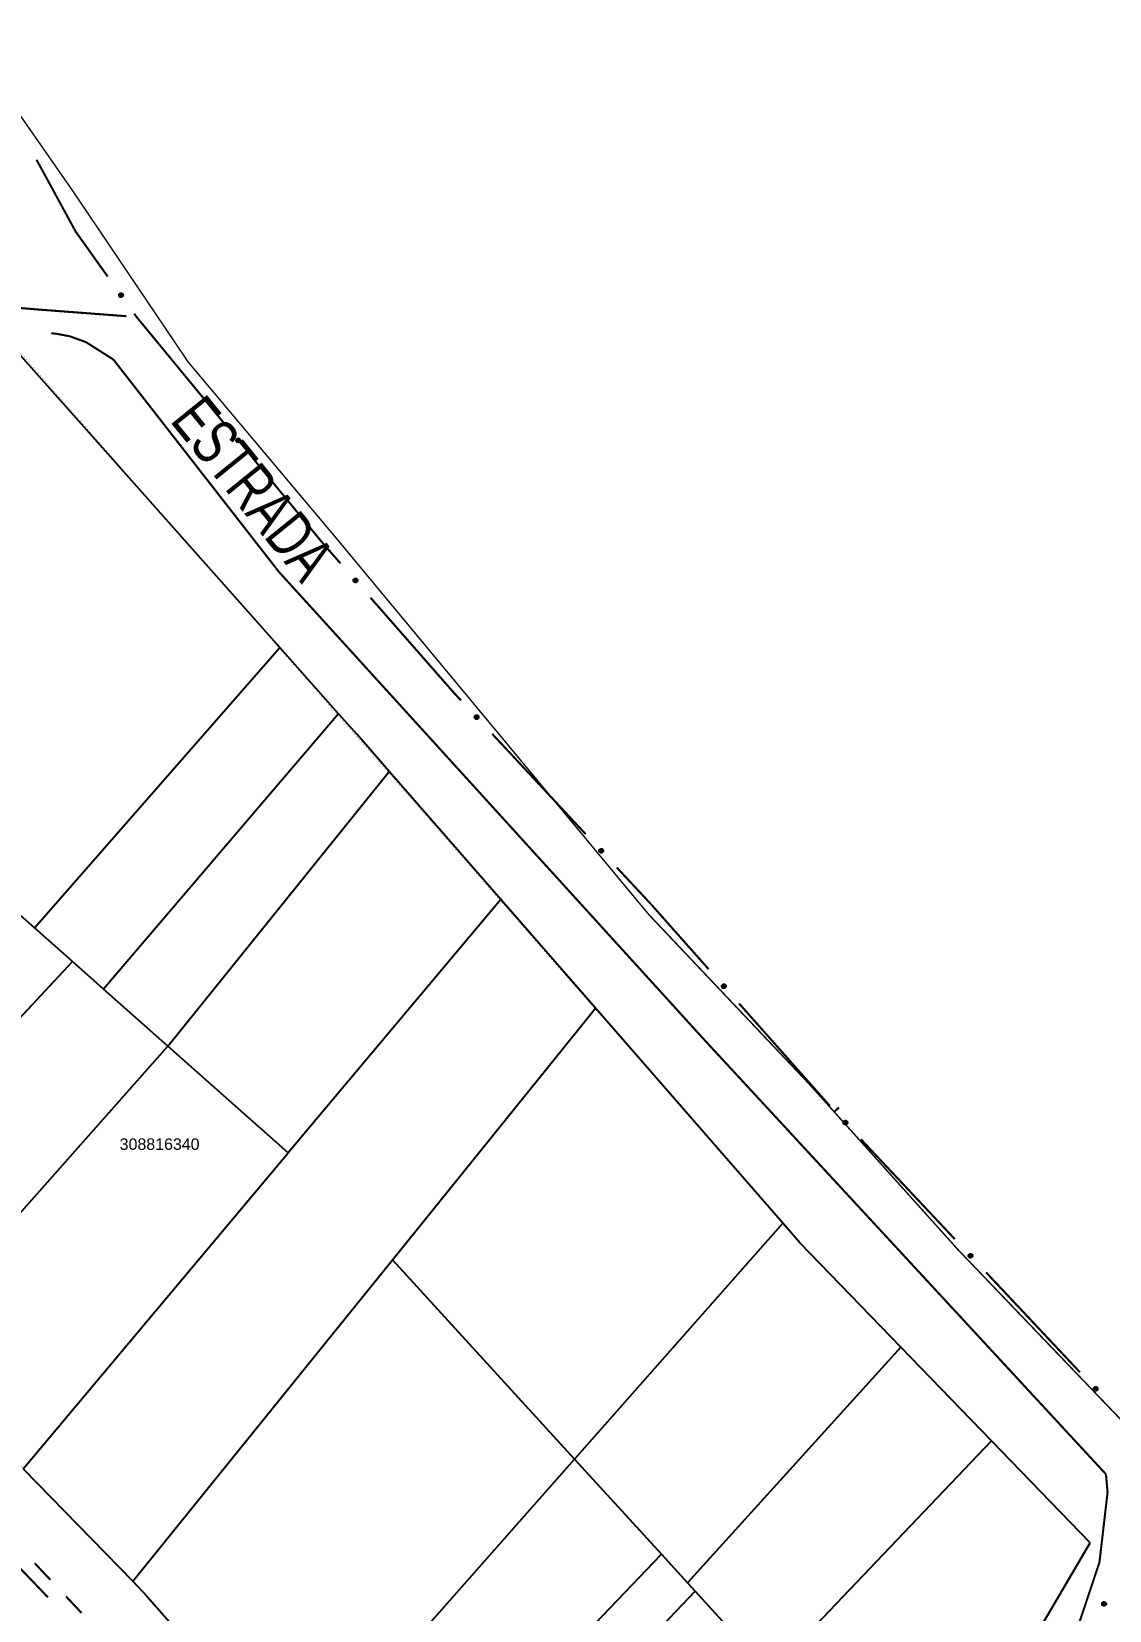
# Model space of a CAD drawing. Extents: x 201549 to 203722, y 4857623 to 4859778.
# Drawn here: x 202531.8 to 202626.1, y 4859512.6 to 4859650.9 of the extents above; entities that cross this region are included whole.
import ezdxf

# ---------------------------------------------------------------- set-up
doc = ezdxf.new("R2010")
doc.units = 0
doc.header["$LTSCALE"] = 1.5
doc.header["$MEASUREMENT"] = 0
for name, color, linetype in [('CD-MALHA-LOTES', 40, 'CONTINUOUS'), ('CD_TXT_QUADRA', 1, 'CONTINUOUS'), ('LM-LIM-SETOR-FISCAL', 7, 'CONTINUOUS'), ('RU-QUADRAS', 6, 'CONTINUOUS'), ('SV-EIXO-ROD-ESTR', 7, 'CONTINUOUS'), ('SV-EIXO-RUA-N-PAV', 6, 'CONTINUOUS'), ('SV-EIXO-RUA-PAV', 20, 'CONTINUOUS'), ('SV-EST-MUNIC-PAV', 20, 'CONTINUOUS'), ('SV-RUA-NAO-PAV-S-GUIA-C-GUIA', 7, 'CONTINUOUS'), ('SV-TXT-MUNIC-PAV', 20, 'CONTINUOUS')]:
    doc.layers.add(name, color=color, linetype=linetype)
doc.styles.add('ARIAL', font='ARIAL.TTF')
doc.styles.add('MONOTXT', font='ARIAL.TTF', dxfattribs={"height": 0.2})
doc.linetypes.add('Limite', pattern='A,20,-3,[130,ltypeshp.shx,S=6.35,R=0,X=0,Y=0],-3,20', length=46)

msp = doc.modelspace()

# ---------------------------------------------------------------- linework, layer by layer
at = {"layer": 'CD-MALHA-LOTES', "linetype": 'Continuous'}
for p, q in [((202553.49, 4859596.97), (202530.58, 4859622.78)), ((202532.03, 4859572.42), (202553.49, 4859596.97)), ((202558.65, 4859591.16), (202553.49, 4859596.97)), ((202558.65, 4859591.16), (202538.07, 4859567.06)), ((202560.26, 4859589.35), (202558.65, 4859591.16)), ((202563.09, 4859586.11), (202560.26, 4859589.35)), ((202543.71, 4859562.06), (202563.09, 4859586.11)), ((202572.84, 4859574.91), (202563.09, 4859586.11)), ((202525.21, 4859578.47), (202532.03, 4859572.42)), ((202572.84, 4859574.91), (202554.24, 4859552.72)), ((202581.14, 4859565.38), (202572.84, 4859574.91)), ((202535.34, 4859569.49), (202532.03, 4859572.42)), ((202512.07, 4859544.5), (202535.34, 4859569.49)), ((202538.07, 4859567.06), (202535.34, 4859569.49)), ((202543.71, 4859562.06), (202538.07, 4859567.06)), ((202563.36, 4859543.36), (202581.14, 4859565.38)), ((202597.54, 4859546.55), (202581.14, 4859565.38)), ((202520.49, 4859535.86), (202543.71, 4859562.06)), ((202554.24, 4859552.72), (202543.71, 4859562.06)), ((202531.03, 4859525.03), (202554.24, 4859552.72)), ((202597.54, 4859546.55), (202579.31, 4859525.9)), ((202599.05, 4859544.82), (202597.54, 4859546.55)), ((202607.88, 4859535.7), (202599.05, 4859544.82)), ((202540.62, 4859515.19), (202563.36, 4859543.36)), ((202579.31, 4859525.9), (202563.36, 4859543.36)), ((202607.88, 4859535.7), (202589.21, 4859515.05)), ((202615.82, 4859527.49), (202607.88, 4859535.7)), ((202596.43, 4859507.15), (202615.82, 4859527.49)), ((202624.46, 4859518.56), (202615.82, 4859527.49)), ((202555.25, 4859498.63), (202579.31, 4859525.9)), ((202579.31, 4859525.9), (202586.91, 4859517.57)), ((202531.03, 4859525.03), (202540.62, 4859515.19)), ((202561.71, 4859491.24), (202586.91, 4859517.57)), ((202586.91, 4859517.57), (202589.21, 4859515.05)), ((202610.64, 4859495.05), (202624.46, 4859518.56)), ((202540.62, 4859515.19), (202541.9, 4859513.87)), ((202589.21, 4859515.05), (202589.87, 4859514.33)), ((202541.9, 4859513.87), (202555.25, 4859498.63)), ((202589.87, 4859514.33), (202564.68, 4859487.86)), ((202589.87, 4859514.33), (202594.84, 4859508.89))]:
    msp.add_line(p, q, dxfattribs=at)
at = {"layer": 'LM-LIM-SETOR-FISCAL', "linetype": 'Limite', "ltscale": 0.1, "const_width": 0.13, "flags": 128}
msp.add_lwpolyline([(203690.260081, 4857945.070709), (203624.634323, 4857876.322086), (203597.483031, 4857858.402645), (203529.936951, 4857817.251163), (203477.865481, 4857798.204621), (203470.255508, 4857794.734503), (203461.352554, 4857793.163394), (203446.975153, 4857796.8587), (203434.268062, 4857794.37427), (203415.032253, 4857783.068658), (203402.126694, 4857778.711644), (203386.003618, 4857774.608536), (203366.6323, 4857771.115492), (203345.157893, 4857770.830854), (203324.568024, 4857761.841833), (203301.581821, 4857760.866899), (203281.417715, 4857748.511746), (203252.78859, 4857741.388472), (203232.306394, 4857736.754404), (203212.334562, 4857736.296293), (203164.13965, 4857735.679698), (203138.99187, 4857736.954266), (203129.680407, 4857738.01055), (203095.984474, 4857727.896851), (203076.140726, 4857727.494996), (203025.014879, 4857721.40905), (203013.097806, 4857722.309608), (202992.105773, 4857719.939497), (202979.44632, 4857721.489532), (202964.645261, 4857723.459119), (202953.753944, 4857723.719881), (202948.567743, 4857734.588869), (202940.56683, 4857731.445097), (202928.292667, 4857726.395284), (202921.586801, 4857725.262879), (202891.249062, 4857717.013101), (202861.035745, 4857717.951775), (202843.379163, 4857715.343702), (202826.226463, 4857711.657758), (202804.140432, 4857707.443751), (202790.771355, 4857705.517518), (202768.577753, 4857708.236936), (202742.152032, 4857707.156689), (202736.174828, 4857706.655519), (202713.938929, 4857709.927449), (202695.611231, 4857706.369079), (202673.258666, 4857705.478725), (202656.72527, 4857701.372747), (202629.28054, 4857702.0954), (202612.6653, 4857697.207584), (202591.913663, 4857697.17112), (202573.082963, 4857699.207561), (202562.981881, 4857701.348758), (202542.231335, 4857696.463209), (202527.692121, 4857697.497329), (202506.011184, 4857700.954059), (202495.762995, 4857701.67688), (202477.853417, 4857695.637221), (202451.601566, 4857695.14746), (202439.72292, 4857695.152163), (202414.832804, 4857702.264138), (202409.505623, 4857708.382417), (202404.550581, 4857702.764348), (202392.386131, 4857694.909473), (202374.402744, 4857694.375334), (202370.790504, 4857707.218853), (202367.880357, 4857708.81308), (202365.097896, 4857694.881213), (202346.982515, 4857685.19854), (202335.643949, 4857688.651167), (202326.525916, 4857697.119411), (202318.576754, 4857694.737974), (202307.818302, 4857689.468212), (202291.471974, 4857680.842357), (202275.589764, 4857677.708389), (202259.053519, 4857679.374097), (202243.073737, 4857672.961005), (202214.272961, 4857673.983007), (202196.235748, 4857671.160004), (202166.262371, 4857673.222085), (202137.067905, 4857668.508741), (202112.979693, 4857664.510834), (202063.331805, 4857653.140334), (202048.493217, 4857650.054933), (202035.091784, 4857651.969478), (202023.899221, 4857655.255238), (202010.52796, 4857651.884532), (201999.307441, 4857648.055643), (201981.197242, 4857645.667621), (201954.082742, 4857645.121141), (201945.697725, 4857640.894606), (201931.391917, 4857630.157612), (201908.026813, 4857622.950269), (201883.4729, 4857629.270611), (201877.508406, 4857642.469721), (201854.745798, 4857639.06854), (201839.350138, 4857636.086338), (201828.34266, 4857631.211106), (201818.072406, 4857630.661005), (201791.730674, 4857645.716636), (201783.325652, 4857653.738781), (201774.365733, 4857662.184936), (201765.573826, 4857663.836912), (201752.290529, 4857659.858284), (201735.04564, 4857660.887584), (201727.455562, 4857670.187429), (201720.531788, 4857683.341011), (201712.157613, 4857700.626833), (201694.727347, 4857720.897673), (201679.589184, 4857740.191677), (201657.32648, 4857767.233141), (201654.564139, 4857799.822595), (201653.168948, 4857816.601418), (201648.897983, 4857832.521318), (201641.426502, 4857850.868289), (201624.439538, 4857878.124504), (201609.705016, 4857904.118762), (201594.767048, 4857924.49684), (201579.688593, 4857946.624543), (201574.368593, 4857976.270242), (201571.408411, 4858003.505486), (201566.936517, 4858039.389321), (201564.764318, 4858078.72263), (201562.269694, 4858104.600839), (201551.757007, 4858133.952949), (201551.186373, 4858156.429924), (201549.119269, 4858170.401701), (201549.246745, 4858186.104627), (201554.678227, 4858203.249655), (201558.171305, 4858220.410541), (201560.177107, 4858236.514509), (201560.415055, 4858239.809246), (201559.788221, 4858242.511434), (201551.336892, 4858249.701553), (201552.157199, 4858261.553469), (201556.911984, 4858273.515997), (201560.097639, 4858284.875736), (201560.510399, 4858299.28515), (201557.624238, 4858311.705049), (201560.009833, 4858320.099542), (201561.981178, 4858326.691836), (201566.707313, 4858341.650918), (201582.546234, 4858358.27629), (201591.67817, 4858367.066748), (201615.096765, 4858382.768909), (201643.467678, 4858408.340795), (201662.426287, 4858428.461694), (201687.49864, 4858456.872452), (201695.711751, 4858480.503996), (201697.241213, 4858493.368461), (201708.122023, 4858512.454588), (201708.913728, 4858524.199447), (201718.579722, 4858544.463789), (201733.577492, 4858559.16074), (201748.497093, 4858572.745024), (201759.62483, 4858585.08596), (201772.517183, 4858599.8166), (201797.761054, 4858621.167174), (201813.769148, 4858629.66302), (201830.418521, 4858646.310562), (201849.011501, 4858664.504513), (201851.314022, 4858668.825445), (201857.549066, 4858681.544401), (201862.42871, 4858685.799557), (201865.966242, 4858689.749341), (201865.68234, 4858691.625443), (201857.763701, 4858695.442229), (201850.485155, 4858704.533181), (201847.54822, 4858723.831601), (201858.251257, 4858731.66627), (201858.92976, 4858736.348746), (201856.131935, 4858739.11135), (201855.153114, 4858759.016886), (201862.856619, 4858771.755825), (201872.56032, 4858788.598255), (201887.559021, 4858785.607288), (201894.924798, 4858786.689227), (201898.748315, 4858791.479933), (201901.748118, 4858797.019428), (201899.947285, 4858805.270061), (201902.159269, 4858816.15094), (201916.649053, 4858830.131738), (201922.681108, 4858839.197621), (201923.717945, 4858848.876055), (201927.12082, 4858860.1517), (201927.274817, 4858875.017476), (201925.508092, 4858896.764205), (201942.625428, 4858910.622255), (201947.555532, 4858919.314093), (201951.803836, 4858928.782451), (201954.266441, 4858935.163408), (201959.271015, 4858947.314055), (201964.479977, 4858959.592926), (201967.152407, 4858968.266465), (201964.55435, 4858976.487948), (201962.894294, 4858991.279376), (201964.900793, 4859004.827319), (201964.6517, 4859016.898797), (201965.696998, 4859030.808415), (201969.531889, 4859045.576569), (201975.75863, 4859052.20621), (201969.45004, 4859055.850905), (201965.009026, 4859070.898106), (201965.069362, 4859074.030336), (201963.476629, 4859075.991683), (201953.10009, 4859077.836379), (201942.441068, 4859084.073053), (201934.726475, 4859088.201758), (201918.16488, 4859094.012892), (201910.256895, 4859096.550971), (201893.421427, 4859107.28582), (201885.268901, 4859113.680363), (201864.45443, 4859121.529069), (201850.623658, 4859135.609088), (201846.963877, 4859146.620609), (201855.767516, 4859165.416404), (201875.347527, 4859164.308429), (201889.044993, 4859157.340855), (201904.349852, 4859149.80302), (201927.90161, 4859138.922585), (201938.715832, 4859134.958824), (201957.005609, 4859130.242277), (201977.026771, 4859120.820983), (201985.806231, 4859116.11566), (201991.168531, 4859121.52132), (201992.488353, 4859131.751117), (202001.404985, 4859144.188737), (202015.237277, 4859158.295848), (202027.695168, 4859169.318871), (202029.771608, 4859171.898113), (202033.776454, 4859179.091552), (202035.381378, 4859188.589823), (202041.175735, 4859202.289727), (202053.436878, 4859210.693244), (202063.459078, 4859216.99753), (202072.268869, 4859222.32438), (202115.036275, 4859252.473476), (202125.947129, 4859260.226968), (202138.444739, 4859271.495305), (202150.532591, 4859280.714854), (202161.391171, 4859291.368554), (202178.868205, 4859308.22401), (202191.586615, 4859321.29274), (202216.729868, 4859343.200113), (202238.66378, 4859364.13703), (202250.52502, 4859378.676083), (202258.974753, 4859394.377128), (202266.679718, 4859404.602088), (202275.065891, 4859412.387653), (202302.264215, 4859448.149551), (202318.584229, 4859468.798856), (202327.347328, 4859478.500068), (202334.691915, 4859489.468295), (202339.506578, 4859500.644952), (202345.514817, 4859507.599166), (202371.864321, 4859545.024292), (202393.198162, 4859572.010698), (202405.581673, 4859587.830346), (202410.327797, 4859597.458197), (202419.27763, 4859633.664342), (202416.989486, 4859654.974178), (202411.731424, 4859697.413521), (202412.757426, 4859719.590937), (202436.124438, 4859738.613146), (202462.873067, 4859753.35892), (202485.340162, 4859765.605573), (202495.831881, 4859771.875287), (202497.599834, 4859778.209393), (202518.345276, 4859756.508353), (202515.743454, 4859740.717238), (202514.723698, 4859716.086214), (202516.920095, 4859683.767801), (202522.647194, 4859658.696813), (202527.07528, 4859650.692195), (202529.970568, 4859644.731309), (202535.420521, 4859636.897001), (202545.468872, 4859621.994786), (202558.357019, 4859606.657609), (202585.8358, 4859573.559083), (202599.806104, 4859558.80064), (202612.899885, 4859544.220382), (202638.909787, 4859517.064978), (202649.659036, 4859507.002602), (202668.16042, 4859487.524508), (202676.088824, 4859478.493485), (202694.285339, 4859460.440182), (202710.86304, 4859442.826375), (202712.459386, 4859440.945228), (202729.879978, 4859422.216603), (202741.931615, 4859409.354739), (202746.608706, 4859404.490444), (202753.347688, 4859397.029427), (202761.114193, 4859388.430797), (202780.521657, 4859366.71292), (202787.470106, 4859359.175299), (202792.305962, 4859354.009726), (202805.952922, 4859338.966966), (202827.483001, 4859315.28388), (202860.2174, 4859279.107138), (202891.663582, 4859248.038398), (202903.615874, 4859235.095065), (202918.084292, 4859218.768396), (202940.542465, 4859195.291329), (202956.34755, 4859178.52201), (202968.266176, 4859165.295182), (202978.719379, 4859155.296466), (202993.717452, 4859134.390061), (203000.802797, 4859124.358547), (203012.351422, 4859108.484298), (203027.622616, 4859089.716281), (203037.680048, 4859069.601416), (203043.700341, 4859058.903498), (203054.3, 4859060.91), (203065.69, 4859063.18), (203071.14, 4859057.81), (203074.16, 4859054.84), (203084.88, 4859044.28), (203097.92, 4859031.43), (203104.75, 4859024.55), (203111.15, 4859018.12), (203119.81, 4859009.41), (203127.17, 4859002), (203135.63, 4858993.48), (203144.95, 4858984.1), (203153.42, 4858975.59), (203163.08, 4858965.86), (203173.19, 4858955.69), (203182.56, 4858946.25), (203191.76, 4858937.01), (203198.08, 4858930.3), (203204.43, 4858923.55), (203216.13, 4858910.9), (203222.97, 4858903.52), (203233.78, 4858891.83), (203245.73, 4858878.91), (203264.33, 4858858.8), (203273.98, 4858848.42), (203284.55, 4858837.04), (203303.21, 4858816.97), (203311.9, 4858807.61), (203329.84, 4858788.31), (203337.74, 4858779.49), (203353.23, 4858762.39), (203359.11, 4858755.91), (203364.48, 4858749.97), (203370.86, 4858742.93), (203380.58, 4858732.21), (203389.39, 4858722.58), (203398.64, 4858712.48), (203405.71, 4858704.76), (203410.16, 4858699.89), (203415.55, 4858694), (203420.33, 4858688.78), (203441.21, 4858665.98), (203450.56, 4858656.22), (203473.18, 4858631.13), (203477.89, 4858625.9), (203722.237123, 4858356.395713), (203690.000636, 4858326.668344), (203710.985762, 4858303.396246), (203696.285447, 4858225.222295), (203632.07909, 4858167.69374), (203616.580022, 4858183.192808), (203573.182632, 4858142.895231)], close=True, dxfattribs=at)
at = {"layer": 'RU-QUADRAS', "linetype": 'Continuous'}
msp.add_lwpolyline([(202476.88, 4859579.24, 0.01, 0.01, 0), (202501.98, 4859625.44, 0.01, 0.01, 0), (202530.68, 4859622.94, 0.01, 0.01, 0), (202599.05, 4859544.82, 0.01, 0.01, 0), (202624.46, 4859518.56, 0.01, 0.01, -0.0076445427), (202589.35, 4859459.91, 0.01, 0.01, 0), (202541.9, 4859513.87, 0.01, 0.01, 0.0111592942)], format="xyseb", close=True, dxfattribs=at)
at = {"layer": 'SV-EIXO-ROD-ESTR', "const_width": 0.18}
for points in [[(202540.96, 4859625.93), (202548.585711, 4859616.664552)], [(202551.127614, 4859613.576069), (202556.846898, 4859606.626983)], [(202556.846898, 4859606.626983), (202557.33, 4859606.04)], [(202557.33, 4859606.04), (202558.805998, 4859604.355352)], [(202561.44197, 4859601.346756), (202568.690893, 4859593.073116)], [(202568.690893, 4859593.073116), (202568.79, 4859592.96)], [(202568.79, 4859592.96), (202569.36938, 4859592.338587)], [(202572.09713, 4859589.412945), (202580.280379, 4859580.636018)], [(202583.008128, 4859577.710376), (202585.735878, 4859574.784734)], [(202585.735878, 4859574.784734), (202586.02, 4859574.48)], [(202586.02, 4859574.48), (202591.05014, 4859568.80505)], [(202593.703391, 4859565.811681), (202601.663144, 4859556.831574)], [(202604.388573, 4859553.904082), (202612.606375, 4859545.159499)], [(202615.345642, 4859542.244638), (202623.563443, 4859533.500054)]]:
    msp.add_lwpolyline(points, dxfattribs=at)
at = {"layer": 'SV-EIXO-ROD-ESTR'}
for points in [[(202549.850353, 4859615.301202), (202549.899094, 4859615.297167), (202549.94016, 4859615.283732), (202549.971186, 4859615.262668), (202549.993749, 4859615.236905), (202550.013864, 4859615.207949), (202550.027702, 4859615.174281), (202550.034785, 4859615.133511), (202550.03108, 4859615.084588), (202550.014552, 4859615.043425), (202549.995528, 4859615.011903), (202549.970019, 4859614.986828), (202549.941563, 4859614.967759), (202549.906115, 4859614.954541), (202549.864728, 4859614.947767), (202549.815624, 4859614.952683), (202549.775455, 4859614.966131), (202549.74598, 4859614.987293), (202549.720935, 4859615.013097), (202549.700754, 4859615.042905), (202549.68736, 4859615.076033), (202549.680615, 4859615.117715), (202549.686109, 4859615.166116), (202549.699064, 4859615.206333), (202549.719807, 4859615.236097), (202549.745766, 4859615.260183), (202549.774564, 4859615.280711), (202549.807829, 4859615.296031), (202549.850353, 4859615.301202)], [(202560.112097, 4859603.031666), (202560.16094, 4859603.029136), (202560.202401, 4859603.016974), (202560.234061, 4859602.996877), (202560.257409, 4859602.971823), (202560.278407, 4859602.943501), (202560.293278, 4859602.910276), (202560.301614, 4859602.869744), (202560.29942, 4859602.82073), (202560.28417, 4859602.779076), (202560.266128, 4859602.746982), (202560.241405, 4859602.721133), (202560.21355, 4859602.701195), (202560.178527, 4859602.68689), (202560.137369, 4859602.678842), (202560.088137, 4859602.682241), (202560.047572, 4859602.694443), (202560.017458, 4859602.714686), (202559.991629, 4859602.739705), (202559.970538, 4859602.768877), (202559.956128, 4859602.801575), (202559.9481, 4859602.843029), (202559.952099, 4859602.891577), (202559.963807, 4859602.932175), (202559.983621, 4859602.962565), (202560.008826, 4859602.987439), (202560.036976, 4859603.008846), (202560.069753, 4859603.025185), (202560.112097, 4859603.031666)], [(202570.715788, 4859591.055923), (202570.764686, 4859591.054905), (202570.806503, 4859591.044031), (202570.83877, 4859591.024923), (202570.862881, 4859591.000603), (202570.884745, 4859590.972944), (202570.900636, 4859590.940195), (202570.910222, 4859590.89994), (202570.909545, 4859590.850881), (202570.89559, 4859590.808776), (202570.878549, 4859590.776139), (202570.854637, 4859590.749538), (202570.827412, 4859590.728748), (202570.792848, 4859590.713366), (202570.751959, 4859590.70405), (202570.702645, 4859590.705925), (202570.661722, 4859590.716867), (202570.630997, 4859590.736168), (202570.604406, 4859590.760377), (202570.582423, 4859590.788882), (202570.567009, 4859590.82112), (202570.557703, 4859590.862306), (202570.560198, 4859590.910954), (202570.570646, 4859590.951894), (202570.589511, 4859590.982882), (202570.613934, 4859591.008525), (202570.641409, 4859591.030791), (202570.673664, 4859591.048136), (202570.715788, 4859591.055923)], [(202581.626787, 4859579.353355), (202581.675684, 4859579.352337), (202581.717501, 4859579.341463), (202581.749769, 4859579.322354), (202581.773879, 4859579.298034), (202581.795743, 4859579.270375), (202581.811635, 4859579.237626), (202581.821221, 4859579.197371), (202581.820543, 4859579.148313), (202581.806589, 4859579.106207), (202581.789548, 4859579.073571), (202581.765636, 4859579.046969), (202581.738411, 4859579.02618), (202581.703847, 4859579.010798), (202581.662957, 4859579.001482), (202581.613644, 4859579.003356), (202581.57272, 4859579.014298), (202581.541996, 4859579.0336), (202581.515405, 4859579.057809), (202581.493421, 4859579.086314), (202581.478008, 4859579.118551), (202581.468702, 4859579.159737), (202581.471197, 4859579.208385), (202581.481644, 4859579.249326), (202581.500509, 4859579.280314), (202581.524933, 4859579.305956), (202581.552408, 4859579.328223), (202581.584663, 4859579.345568), (202581.626787, 4859579.353355)], [(202592.363838, 4859567.488906), (202592.412695, 4859567.486657), (202592.454225, 4859567.474734), (202592.486001, 4859567.45482), (202592.509492, 4859567.429901), (202592.530653, 4859567.4017), (202592.545715, 4859567.368561), (202592.554285, 4859567.328078), (202592.552373, 4859567.279052), (202592.537363, 4859567.237311), (202592.519506, 4859567.205114), (202592.494932, 4859567.179123), (202592.467193, 4859567.159025), (202592.432252, 4859567.144518), (202592.391141, 4859567.136234), (202592.341891, 4859567.139349), (202592.301256, 4859567.151317), (202592.271026, 4859567.171386), (202592.245053, 4859567.196257), (202592.223794, 4859567.225306), (202592.209197, 4859567.257921), (202592.200931, 4859567.299328), (202592.204649, 4859567.347898), (202592.216124, 4859567.388563), (202592.235763, 4859567.419066), (202592.260824, 4859567.444086), (202592.28885, 4859567.465654), (202592.321532, 4859567.482181), (202592.363838, 4859567.488906)], [(202603.000762, 4859555.5416), (202603.049664, 4859555.540775), (202603.091523, 4859555.530066), (202603.123865, 4859555.511085), (202603.148072, 4859555.48686), (202603.170045, 4859555.459288), (202603.186065, 4859555.426601), (202603.19581, 4859555.386384), (202603.195326, 4859555.337324), (202603.181538, 4859555.295164), (202603.164626, 4859555.26246), (202603.140819, 4859555.235765), (202603.113676, 4859555.214868), (202603.079173, 4859555.19935), (202603.03832, 4859555.189872), (202602.989, 4859555.191552), (202602.948034, 4859555.202333), (202602.917233, 4859555.221513), (202602.890547, 4859555.245617), (202602.868451, 4859555.274035), (202602.85291, 4859555.306211), (202602.843442, 4859555.347361), (202602.845746, 4859555.396018), (202602.856031, 4859555.436999), (202602.874774, 4859555.468061), (202602.899096, 4859555.4938), (202602.926483, 4859555.516175), (202602.95867, 4859555.533647), (202603.000762, 4859555.5416)], [(202613.957831, 4859543.882155), (202614.006732, 4859543.88133), (202614.048592, 4859543.870621), (202614.080934, 4859543.85164), (202614.10514, 4859543.827415), (202614.127113, 4859543.799843), (202614.143134, 4859543.767157), (202614.152878, 4859543.72694), (202614.152395, 4859543.677879), (202614.138606, 4859543.635719), (202614.121694, 4859543.603015), (202614.097887, 4859543.57632), (202614.070744, 4859543.555423), (202614.036241, 4859543.539905), (202613.995389, 4859543.530427), (202613.946068, 4859543.532108), (202613.905102, 4859543.542888), (202613.874301, 4859543.562068), (202613.847615, 4859543.586172), (202613.82552, 4859543.61459), (202613.809979, 4859543.646767), (202613.800511, 4859543.687916), (202613.802814, 4859543.736573), (202613.8131, 4859543.777555), (202613.831843, 4859543.808617), (202613.856164, 4859543.834355), (202613.883551, 4859543.85673), (202613.915738, 4859543.874202), (202613.957831, 4859543.882155)], [(202624.914899, 4859532.222711), (202624.963801, 4859532.221885), (202625.00566, 4859532.211176), (202625.038002, 4859532.192196), (202625.062209, 4859532.167971), (202625.084182, 4859532.140398), (202625.100202, 4859532.107712), (202625.109947, 4859532.067495), (202625.109463, 4859532.018434), (202625.095674, 4859531.976274), (202625.078762, 4859531.943571), (202625.054956, 4859531.916875), (202625.027813, 4859531.895978), (202624.99331, 4859531.88046), (202624.952457, 4859531.870983), (202624.903137, 4859531.872663), (202624.862171, 4859531.883443), (202624.83137, 4859531.902624), (202624.804684, 4859531.926728), (202624.782588, 4859531.955146), (202624.767047, 4859531.987322), (202624.757579, 4859532.028471), (202624.759883, 4859532.077129), (202624.770168, 4859532.11811), (202624.788911, 4859532.149172), (202624.813233, 4859532.174911), (202624.84062, 4859532.197286), (202624.872807, 4859532.214757), (202624.914899, 4859532.222711)]]:
    msp.add_lwpolyline(points, close=True, dxfattribs=at)
for points in [[(202549.680615, 4859615.117715), (202549.864728, 4859614.947767)], [(202549.686109, 4859615.166116), (202549.906115, 4859614.954541)], [(202549.686983, 4859615.139923), (202549.883092, 4859614.953179)], [(202549.68736, 4859615.076033), (202549.815624, 4859614.952683)], [(202549.689324, 4859615.094134), (202549.834888, 4859614.95592)], [(202549.693192, 4859615.183913), (202549.920023, 4859614.964135)], [(202549.697305, 4859615.056522), (202549.791085, 4859614.96405)], [(202549.699064, 4859615.206333), (202549.941563, 4859614.967759)], [(202549.700754, 4859615.042905), (202549.775455, 4859614.966131)], [(202549.711047, 4859615.218047), (202549.953486, 4859614.979305)], [(202549.719807, 4859615.236097), (202549.970019, 4859614.986828)], [(202549.734104, 4859615.24586), (202549.979639, 4859614.999063)], [(202549.745766, 4859615.260183), (202549.995528, 4859615.011903)], [(202549.763418, 4859615.268219), (202550.003256, 4859615.032638)], [(202549.774564, 4859615.280711), (202550.014552, 4859615.043425)], [(202549.794093, 4859615.284629), (202550.020243, 4859615.067826)], [(202549.807829, 4859615.296031), (202550.03108, 4859615.084588)], [(202549.828236, 4859615.296825), (202550.02924, 4859615.110575)], [(202549.850353, 4859615.301202), (202550.034785, 4859615.133511)], [(202549.876813, 4859615.297925), (202550.026219, 4859615.159339)], [(202549.899094, 4859615.297167), (202550.027702, 4859615.174281)], [(202549.922537, 4859615.289609), (202550.014396, 4859615.197324)], [(202549.94016, 4859615.283732), (202550.013864, 4859615.207949)], [(202559.9481, 4859602.843029), (202560.137369, 4859602.678842)], [(202559.952099, 4859602.891577), (202560.178527, 4859602.68689)], [(202559.953781, 4859602.865423), (202560.155557, 4859602.684818)], [(202559.956128, 4859602.801575), (202560.088137, 4859602.682241)], [(202559.957533, 4859602.819728), (202560.107291, 4859602.686071)], [(202559.95863, 4859602.909583), (202560.192133, 4859602.696908)], [(202559.963807, 4859602.932175), (202560.21355, 4859602.701195)], [(202559.966671, 4859602.78238), (202560.063258, 4859602.692845)], [(202559.970538, 4859602.768877), (202560.047572, 4859602.694443)], [(202559.975423, 4859602.944252), (202560.225112, 4859602.713104)], [(202559.983621, 4859602.962565), (202560.241405, 4859602.721133)], [(202559.997611, 4859602.972764), (202560.250642, 4859602.733658)], [(202560.008826, 4859602.987439), (202560.266128, 4859602.746982)], [(202560.026221, 4859602.996016), (202560.273212, 4859602.767946)], [(202560.036976, 4859603.008846), (202560.28417, 4859602.779076)], [(202560.056375, 4859603.013365), (202560.289106, 4859602.803641)], [(202560.069753, 4859603.025185), (202560.29942, 4859602.82073)], [(202560.090126, 4859603.026608), (202560.29678, 4859602.846648)], [(202560.112097, 4859603.031666), (202560.301614, 4859602.869744)], [(202560.138646, 4859603.029207), (202560.292256, 4859602.895295)], [(202560.16094, 4859603.029136), (202560.293278, 4859602.910276)], [(202560.184605, 4859603.022305), (202560.279267, 4859602.932897)], [(202560.202401, 4859603.016974), (202560.278407, 4859602.943501)], [(202570.557703, 4859590.862306), (202570.751959, 4859590.70405)], [(202570.560198, 4859590.910954), (202570.792848, 4859590.713366)], [(202570.562688, 4859590.884865), (202570.769953, 4859590.710586)], [(202570.566169, 4859590.929154), (202570.806137, 4859590.723801)], [(202570.567009, 4859590.82112), (202570.702645, 4859590.705925)], [(202570.567852, 4859590.839307), (202570.721672, 4859590.710345)], [(202570.570646, 4859590.951894), (202570.827412, 4859590.728748)], [(202570.57814, 4859590.80226), (202570.67745, 4859590.715755)], [(202570.581882, 4859590.964325), (202570.8386, 4859590.741008)], [(202570.582423, 4859590.788882), (202570.661722, 4859590.716867)], [(202570.589511, 4859590.982882), (202570.854637, 4859590.749538)], [(202570.603178, 4859590.993509), (202570.863483, 4859590.762343)], [(202570.613934, 4859591.008525), (202570.878549, 4859590.776139)], [(202570.631056, 4859591.017635), (202570.884981, 4859590.797312)], [(202570.641409, 4859591.030791), (202570.89559, 4859590.808776)], [(202570.660659, 4859591.035908), (202570.899764, 4859590.833482)], [(202570.673664, 4859591.048136), (202570.909545, 4859590.850881)], [(202570.693984, 4859591.050189), (202570.906104, 4859590.876705)], [(202570.715788, 4859591.055923), (202570.910222, 4859590.89994)], [(202570.7424, 4859591.054286), (202570.900078, 4859590.925189)], [(202570.764686, 4859591.054905), (202570.900636, 4859590.940195)], [(202570.78855, 4859591.048809), (202570.885932, 4859590.962371)], [(202570.806503, 4859591.044031), (202570.884745, 4859590.972944)], [(202581.468702, 4859579.159737), (202581.662957, 4859579.001482)], [(202581.471197, 4859579.208385), (202581.703847, 4859579.010798)], [(202581.473687, 4859579.182296), (202581.680952, 4859579.008017)], [(202581.477168, 4859579.226585), (202581.717136, 4859579.021233)], [(202581.478008, 4859579.118551), (202581.613644, 4859579.003356)], [(202581.47885, 4859579.136739), (202581.63267, 4859579.007776)], [(202581.481644, 4859579.249326), (202581.738411, 4859579.02618)], [(202581.489139, 4859579.099692), (202581.588449, 4859579.013186)], [(202581.492881, 4859579.261757), (202581.749598, 4859579.03844)], [(202581.493421, 4859579.086314), (202581.57272, 4859579.014298)], [(202581.500509, 4859579.280314), (202581.765636, 4859579.046969)], [(202581.514177, 4859579.29094), (202581.774481, 4859579.059774)], [(202581.524933, 4859579.305956), (202581.789548, 4859579.073571)], [(202581.542054, 4859579.315066), (202581.79598, 4859579.094744)], [(202581.552408, 4859579.328223), (202581.806589, 4859579.106207)], [(202581.571658, 4859579.333339), (202581.810763, 4859579.130913)], [(202581.584663, 4859579.345568), (202581.820543, 4859579.148313)], [(202581.604983, 4859579.34762), (202581.817103, 4859579.174137)], [(202581.626787, 4859579.353355), (202581.821221, 4859579.197371)], [(202581.653399, 4859579.351718), (202581.811076, 4859579.22262)], [(202581.675684, 4859579.352337), (202581.811635, 4859579.237626)], [(202581.699549, 4859579.346241), (202581.796931, 4859579.259803)], [(202581.717501, 4859579.341463), (202581.795743, 4859579.270375)], [(202592.200931, 4859567.299328), (202592.391141, 4859567.136234)], [(202592.204649, 4859567.347898), (202592.432252, 4859567.144518)], [(202592.206482, 4859567.321755), (202592.409295, 4859567.142314)], [(202592.209197, 4859567.257921), (202592.341891, 4859567.139349)], [(202592.210497, 4859567.276082), (202592.361023, 4859567.143289)], [(202592.211077, 4859567.365942), (202592.4458, 4859567.154615)], [(202592.216124, 4859567.388563), (202592.467193, 4859567.159025)], [(202592.21985, 4859567.238787), (202592.316951, 4859567.14981)], [(202592.223794, 4859567.225306), (202592.301256, 4859567.151317)], [(202592.22767, 4859567.400707), (202592.478685, 4859567.171)], [(202592.235763, 4859567.419066), (202592.494932, 4859567.179123)], [(202592.249694, 4859567.429345), (202592.504097, 4859567.191701)], [(202592.260824, 4859567.444086), (202592.519506, 4859567.205114)], [(202592.278169, 4859567.452762), (202592.526469, 4859567.226118)], [(202592.28885, 4859567.465654), (202592.537363, 4859567.237311)], [(202592.308223, 4859567.470284), (202592.542157, 4859567.261904)], [(202592.321532, 4859567.482181), (202592.552373, 4859567.279052)], [(202592.341897, 4859567.483722), (202592.549584, 4859567.304955)], [(202592.363838, 4859567.488906), (202592.554285, 4859567.328078)], [(202592.390401, 4859567.4866), (202592.544779, 4859567.353575)], [(202592.412695, 4859567.486657), (202592.545715, 4859567.368561)], [(202592.436399, 4859567.479963), (202592.531574, 4859567.391101)], [(202592.454225, 4859567.474734), (202592.530653, 4859567.4017)], [(202602.843442, 4859555.347361), (202603.03832, 4859555.189872)], [(202602.845746, 4859555.396018), (202603.079173, 4859555.19935)], [(202602.848338, 4859555.369939), (202603.056289, 4859555.196479)], [(202602.851645, 4859555.414241), (202603.092421, 4859555.209837)], [(202602.85291, 4859555.306211), (202602.989, 4859555.191552)], [(202602.853681, 4859555.324402), (202603.008009, 4859555.196048)], [(202602.856031, 4859555.436999), (202603.113676, 4859555.214868)], [(202602.864116, 4859555.287396), (202602.963766, 4859555.201283)], [(202602.867219, 4859555.449475), (202603.124815, 4859555.227172)], [(202602.868451, 4859555.274035), (202602.948034, 4859555.202333)], [(202602.874774, 4859555.468061), (202603.140819, 4859555.235765)], [(202602.8884, 4859555.478742), (202603.149614, 4859555.248604)], [(202602.899096, 4859555.4938), (202603.164626, 4859555.26246)], [(202602.916182, 4859555.502978), (202603.170974, 4859555.283658)], [(202602.926483, 4859555.516175), (202603.181538, 4859555.295164)], [(202602.945712, 4859555.521367), (202603.185614, 4859555.319886)], [(202602.95867, 4859555.533647), (202603.195326, 4859555.337324)], [(202602.978981, 4859555.535779), (202603.191784, 4859555.363134)], [(202603.000762, 4859555.5416), (202603.19581, 4859555.386384)], [(202603.027381, 4859555.540068), (202603.185566, 4859555.411594)], [(202603.049664, 4859555.540775), (202603.186065, 4859555.426601)], [(202603.073552, 4859555.534773), (202603.171274, 4859555.44872)], [(202603.091523, 4859555.530066), (202603.170045, 4859555.459288)], [(202613.800511, 4859543.687916), (202613.995389, 4859543.530427)], [(202613.802814, 4859543.736573), (202614.036241, 4859543.539905)], [(202613.805407, 4859543.710494), (202614.013357, 4859543.537034)], [(202613.808713, 4859543.754796), (202614.049489, 4859543.550392)], [(202613.809979, 4859543.646767), (202613.946068, 4859543.532108)], [(202613.81075, 4859543.664958), (202613.965077, 4859543.536603)], [(202613.8131, 4859543.777555), (202614.070744, 4859543.555423)], [(202613.821184, 4859543.627951), (202613.920835, 4859543.541838)], [(202613.824287, 4859543.79003), (202614.081883, 4859543.567727)], [(202613.82552, 4859543.61459), (202613.905102, 4859543.542888)], [(202613.831843, 4859543.808617), (202614.097887, 4859543.57632)], [(202613.845468, 4859543.819297), (202614.106682, 4859543.58916)], [(202613.856164, 4859543.834355), (202614.121694, 4859543.603015)], [(202613.87325, 4859543.843533), (202614.128043, 4859543.624213)], [(202613.883551, 4859543.85673), (202614.138606, 4859543.635719)], [(202613.902781, 4859543.861923), (202614.142682, 4859543.660441)], [(202613.915738, 4859543.874202), (202614.152395, 4859543.677879)], [(202613.93605, 4859543.876335), (202614.148852, 4859543.703689)], [(202613.957831, 4859543.882155), (202614.152878, 4859543.72694)], [(202613.984449, 4859543.880623), (202614.142635, 4859543.752149)], [(202614.006732, 4859543.88133), (202614.143134, 4859543.767157)], [(202614.030621, 4859543.875328), (202614.128342, 4859543.789275)], [(202614.048592, 4859543.870621), (202614.127113, 4859543.799843)], [(202624.757579, 4859532.028471), (202624.952457, 4859531.870983)], [(202624.759883, 4859532.077129), (202624.99331, 4859531.88046)], [(202624.762475, 4859532.051049), (202624.970426, 4859531.877589)], [(202624.765782, 4859532.095352), (202625.006558, 4859531.890947)], [(202624.767047, 4859531.987322), (202624.903137, 4859531.872663)], [(202624.767818, 4859532.005513), (202624.922146, 4859531.877158)], [(202624.770168, 4859532.11811), (202625.027813, 4859531.895978)], [(202624.778253, 4859531.968506), (202624.877903, 4859531.882394)], [(202624.781356, 4859532.130585), (202625.038952, 4859531.908283)], [(202624.782588, 4859531.955146), (202624.862171, 4859531.883443)], [(202624.788911, 4859532.149172), (202625.054956, 4859531.916875)], [(202624.802537, 4859532.159853), (202625.063751, 4859531.929715)], [(202624.813233, 4859532.174911), (202625.078762, 4859531.943571)], [(202624.830318, 4859532.184088), (202625.085111, 4859531.964769)], [(202624.84062, 4859532.197286), (202625.095674, 4859531.976274)], [(202624.859849, 4859532.202478), (202625.099751, 4859532.000997)], [(202624.872807, 4859532.214757), (202625.109463, 4859532.018434)], [(202624.893118, 4859532.21689), (202625.105921, 4859532.044245)], [(202624.914899, 4859532.222711), (202625.109947, 4859532.067495)], [(202624.941518, 4859532.221179), (202625.099703, 4859532.092704)], [(202624.963801, 4859532.221885), (202625.100202, 4859532.107712)], [(202624.987689, 4859532.215884), (202625.085411, 4859532.129831)], [(202625.00566, 4859532.211176), (202625.084182, 4859532.140398)]]:
    msp.add_lwpolyline(points, dxfattribs=at)
at = {"layer": 'SV-EIXO-RUA-N-PAV', "const_width": 0.18}
for points in [[(202528.098571, 4859626.938313), (202532.084633, 4859626.604677)], [(202532.084633, 4859626.604677), (202532.26, 4859626.59)], [(202532.26, 4859626.59), (202540.061603, 4859625.998153)], [(202602.463856, 4859556.704887), (202602.09, 4859556.35)], [(202527.36, 4859519.88), (202533.198189, 4859513.792357)]]:
    msp.add_lwpolyline(points, dxfattribs=at)
at = {"layer": 'SV-EIXO-RUA-N-PAV'}
msp.add_lwpolyline([(202625.81588, 4859513.314344), (202625.837741, 4859513.270593), (202625.847583, 4859513.228521), (202625.845693, 4859513.191068), (202625.835392, 4859513.158408), (202625.82109, 4859513.126182), (202625.799503, 4859513.096873), (202625.768338, 4859513.06965), (202625.724604, 4859513.047412), (202625.680843, 4859513.040162), (202625.644025, 4859513.040052), (202625.609351, 4859513.048832), (202625.578277, 4859513.063249), (202625.548574, 4859513.08668), (202625.521294, 4859513.118532), (202625.499998, 4859513.163049), (202625.490632, 4859513.204362), (202625.493412, 4859513.24054), (202625.50246, 4859513.275343), (202625.517455, 4859513.308069), (202625.538811, 4859513.336717), (202625.570931, 4859513.364126), (202625.615148, 4859513.384563), (202625.656245, 4859513.394375), (202625.692453, 4859513.392104), (202625.726517, 4859513.382425), (202625.759014, 4859513.368473), (202625.78938, 4859513.348), (202625.81588, 4859513.314344)], close=True, dxfattribs=at)
for points in [[(202625.517455, 4859513.308069), (202625.490632, 4859513.204362)], [(202625.527301, 4859513.318086), (202625.49697, 4859513.189924)], [(202625.538811, 4859513.336717), (202625.499998, 4859513.163049)], [(202625.5553, 4859513.344438), (202625.512767, 4859513.148267)], [(202625.570931, 4859513.364126), (202625.521294, 4859513.118532)], [(202625.593217, 4859513.370215), (202625.535455, 4859513.105649)], [(202625.615148, 4859513.384563), (202625.548574, 4859513.08668)], [(202625.634035, 4859513.387751), (202625.563996, 4859513.079776)], [(202625.656245, 4859513.394375), (202625.578277, 4859513.063249)], [(202625.672478, 4859513.390217), (202625.594336, 4859513.059055)], [(202625.692453, 4859513.392104), (202625.609351, 4859513.048832)], [(202625.70822, 4859513.384954), (202625.624801, 4859513.046964)], [(202625.726517, 4859513.382425), (202625.644025, 4859513.040052)], [(202625.74255, 4859513.371512), (202625.665758, 4859513.044215)], [(202625.759014, 4859513.368473), (202625.680843, 4859513.040162)], [(202625.772503, 4859513.353818), (202625.704652, 4859513.047969)], [(202625.78938, 4859513.348), (202625.724604, 4859513.047412)], [(202625.800655, 4859513.330972), (202625.745858, 4859513.062478)], [(202625.81588, 4859513.314344), (202625.768338, 4859513.06965)], [(202625.82682, 4859513.290029), (202625.785963, 4859513.090382)], [(202625.837741, 4859513.270593), (202625.799503, 4859513.096873)], [(202625.843455, 4859513.246634), (202625.812286, 4859513.12021)], [(202625.847583, 4859513.228521), (202625.82109, 4859513.126182)]]:
    msp.add_lwpolyline(points, dxfattribs=at)
at = {"layer": 'SV-EIXO-RUA-PAV', "const_width": 0.18}
for points in [[(202532.201593, 4859639.701856), (202535.546811, 4859633.552912)], [(202535.546811, 4859633.552912), (202535.63, 4859633.4)], [(202535.63, 4859633.4), (202538.433021, 4859629.471563)], [(202540.756324, 4859626.215451), (202540.96, 4859625.93)]]:
    msp.add_lwpolyline(points, dxfattribs=at)
at = {"layer": 'SV-EIXO-RUA-PAV'}
msp.add_lwpolyline([(202539.600828, 4859628.024405), (202539.649176, 4859628.017024), (202539.68922, 4859628.000794), (202539.718723, 4859627.977645), (202539.739459, 4859627.950391), (202539.757533, 4859627.920119), (202539.769022, 4859627.885578), (202539.773281, 4859627.844417), (202539.766218, 4859627.795865), (202539.746896, 4859627.755937), (202539.725748, 4859627.725799), (202539.698573, 4859627.70254), (202539.668872, 4859627.685475), (202539.632598, 4859627.674727), (202539.590843, 4859627.670818), (202539.542195, 4859627.679102), (202539.503046, 4859627.695283), (202539.475098, 4859627.718423), (202539.451888, 4859627.74589), (202539.433806, 4859627.777017), (202539.422724, 4859627.810988), (202539.418864, 4859627.853035), (202539.427676, 4859627.900943), (202539.443369, 4859627.940174), (202539.466111, 4859627.968439), (202539.493667, 4859627.990681), (202539.523809, 4859628.009178), (202539.558049, 4859628.022172), (202539.600828, 4859628.024405)], close=True, dxfattribs=at)
for points in [[(202539.456129, 4859627.951035), (202539.681561, 4859627.696173)], [(202539.466111, 4859627.968439), (202539.698573, 4859627.70254)], [(202539.481046, 4859627.977195), (202539.709012, 4859627.714083)], [(202539.493667, 4859627.990681), (202539.725748, 4859627.725799)], [(202539.511829, 4859627.997483), (202539.734884, 4859627.745953)], [(202539.523809, 4859628.009178), (202539.746896, 4859627.755937)], [(202539.543561, 4859628.011743), (202539.754253, 4859627.779889)], [(202539.558049, 4859628.022172), (202539.766218, 4859627.795865)], [(202539.578463, 4859628.02156), (202539.766171, 4859627.821917)], [(202539.600828, 4859628.024405), (202539.773281, 4859627.844417)], [(202539.627, 4859628.019314), (202539.766513, 4859627.870773)], [(202539.649176, 4859628.017024), (202539.769022, 4859627.885578)], [(202539.672043, 4859628.007871), (202539.757332, 4859627.909482)], [(202539.68922, 4859628.000794), (202539.757533, 4859627.920119)], [(202539.418864, 4859627.853035), (202539.590843, 4859627.670818)], [(202539.422724, 4859627.810988), (202539.542195, 4859627.679102)], [(202539.425929, 4859627.828911), (202539.561635, 4859627.681006)], [(202539.426745, 4859627.874752), (202539.609536, 4859627.674954)], [(202539.427676, 4859627.900943), (202539.632598, 4859627.674727)], [(202539.431303, 4859627.790838), (202539.518495, 4859627.692131)], [(202539.433806, 4859627.777017), (202539.503046, 4859627.695283)], [(202539.435968, 4859627.91821), (202539.647134, 4859627.683342)], [(202539.443369, 4859627.940174), (202539.668872, 4859627.685475)]]:
    msp.add_lwpolyline(points, dxfattribs=at)
at = {"layer": 'SV-EST-MUNIC-PAV', "const_width": 0.18}
msp.add_lwpolyline([(202625.84, 4859524.57), (202590.68, 4859562.61), (202553.41, 4859603.62), (202538.93, 4859622.2)], dxfattribs=at)
at = {"layer": 'SV-RUA-NAO-PAV-S-GUIA-C-GUIA', "const_width": 0.18}
for points in [[(202533.94, 4859624.46), (202533.487257, 4859624.506831)], [(202534.475535, 4859624.359728), (202533.94, 4859624.46)], [(202535.122845, 4859624.238527), (202534.475535, 4859624.359728)], [(202535.443496, 4859624.121203), (202535.122845, 4859624.238527)], [(202536.54, 4859623.72), (202535.443496, 4859624.121203)], [(202537.242386, 4859623.273294), (202536.54, 4859623.72)], [(202538.93, 4859622.2), (202537.242386, 4859623.273294)], [(202606.05, 4859478.49), (202613.46, 4859491.3), (202621.83, 4859506.55), (202625.27, 4859516.86), (202625.98, 4859522.98), (202625.84, 4859524.57)], [(202532.032999, 4859516.783003), (202533.404155, 4859515.327005)], [(202534.775311, 4859513.871006), (202536.146468, 4859512.415008)]]:
    msp.add_lwpolyline(points, dxfattribs=at)

# ---------------------------------------------------------------- texts
at = {"layer": 'CD_TXT_QUADRA', "color": 7, "linetype": 'Continuous', "style": 'MONOTXT'}
msp.add_text('308816340', height=1, dxfattribs=at).set_placement((202539.47958, 4859552.981469))
at = {"layer": 'SV-TXT-MUNIC-PAV', "style": 'ARIAL', "width": 0.7}
msp.add_text('ESTRADA', height=4, rotation=309, dxfattribs=at).set_placement((202543.813268, 4859616.825346))

doc.saveas('drawing.dxf')
